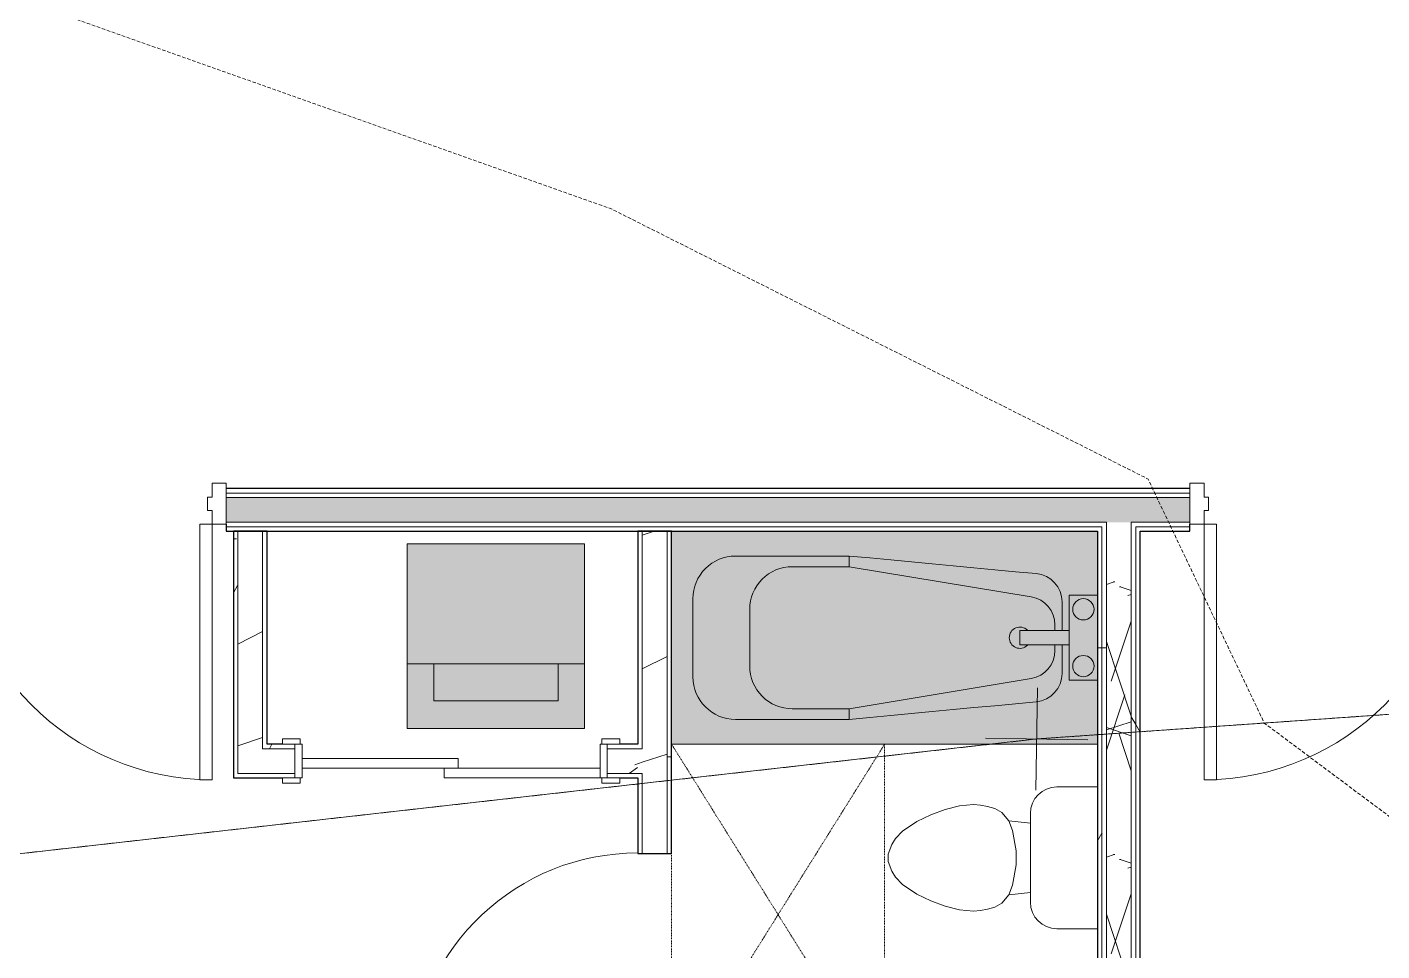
# Model space of a CAD drawing. Header units: inches. Extents: x -10205 to 13964, y -460 to 30702.
# Drawn here: x -2791.7 to -2600.9, y 11584.9 to 11715 of the extents above; entities that cross this region are included whole.
import ezdxf

# ---------------------------------------------------------------- set-up
doc = ezdxf.new("R2010")
doc.units = ezdxf.units.IN
doc.header["$MEASUREMENT"] = 0
for name, pattern in [('Hidden 1_8_', [0.1875, 0.125, -0.0625]), ('IMPORT-DASHED _2_', [0.75, 0.5, -0.25]), ('IMPORT-DASHED2', [0.375, 0.25, -0.125])]:
    doc.linetypes.add(name, pattern=pattern)
for name, color, linetype, lineweight in [('0-1', 7, 'Continuous', 5), ('0-4', 7, 'Continuous', 9), ('00base_6150001_dwg', 147, 'Continuous', 13), ('52', 147, 'Continuous', 13), ('A-DETL-HDLN-1', 7, 'Hidden 1_8_', 9), ('A-DOOR', 31, 'Continuous', 9), ('A-DOOR-3', 7, 'Continuous', 9), ('A-DOOR-4', 250, 'Continuous', 13), ('A-DOOR-6', 31, 'Continuous', 13), ('A-DOOR-FRAM', 31, 'Continuous', 13), ('A-DOOR-FRAM-2', 250, 'Continuous', 13), ('A-WALL', 113, 'Continuous', 9), ('A-WALL-5', 130, 'Continuous', 25), ('A-WALL-6', 7, 'Continuous', 9), ('A-WALL-PATT-3', 7, 'Continuous', 9), ('A-WALL-PATT-4', 8, 'Continuous', 9), ('A-WALL-PATT-5', 111, 'Continuous', 9), ('E_RDWY_Gravel', 1, 'IMPORT-DASHED2', 13), ('E_TOPO_DTM_Breaklines', 147, 'Continuous', 13), ('E_TOPO_DTM_Contours_Minor', 147, 'IMPORT-DASHED _2_', 13), ('I-WALL-2', 2, 'Continuous', 25), ('P-SANR-FIXT-1', 8, 'Continuous', 9), ('P-SANR-FIXT-5', 7, 'Continuous', 9), ('P-SANR-FIXT-6', 254, 'Continuous', 9)]:
    doc.layers.add(name, color=color, linetype=linetype, lineweight=lineweight)
pattern_1 = [(0, (0, 0), (61.44, 15.36), [2.534, -43.546, 2.534, -43.546, -245.76]), (0, (0, 0), (61.44, 15.36), [-92.16, 2.534, -89.626, 2.534, -43.546, -107.52]), (0, (0, 0), (61.44, 15.36), [-230.4, 2.534, -28.186, 2.534, -74.266]), (120, (23.04, 7.68), (-44.02215, 45.5286), [2.534, -43.546, 2.534, -43.546, -245.76]), (120, (23.04, 7.68), (-44.02215, 45.5286), [-92.16, 2.534, -89.626, 2.534, -43.546, -107.52]), (120, (23.04, 7.68), (-44.02215, 45.5286), [-230.4, 2.534, -28.186, 2.534, -74.266]), (240, (30.72, 38.4), (-17.41785, -60.8886), [2.534, -43.546, 2.534, -43.546, -245.76]), (240, (30.72, 38.4), (-17.41785, -60.8886), [-92.16, 2.534, -89.626, 2.534, -43.546, -107.52]), (240, (30.72, 38.4), (-17.41785, -60.8886), [-230.4, 2.534, -28.186, 2.534, -74.266])]
pattern_2 = [(216.87, (12.795, 31.987), (95.9612857, 63.9749714), [15.994, -143.942]), (206.565, (31.987, 22.391), (-31.986981, -31.986924), [35.763, -35.763]), (198.435, (31.987, 6.397), (-63.974746, -31.987128), [20.231, -80.922])]
pattern_3 = [(161.57, (0.96, 0.96), (-7.6802237, -0.0009796), [0, -54.643, 6.067, 0]), (18.43, (-0.96, 0.96), (-7.6802237, 0.0009796), [0, -54.643, 6.067, 0]), (108.43, (0.96, 0.96), (3.8382953, -19.2013653), [18.211, -42.499]), (71.57, (-0.96, 0.96), (3.8382953, 19.2013653), [18.211, -42.499])]

# ---------------------------------------------------------------- blocks, each defined once
blk = doc.blocks.new('Single-Flush - 32_ x 84_-1372863-SITE PLAN - CAD FILE')
at = {"layer": 'A-DOOR-3'}
blk.add_arc((16, -2.38), 32.07, 180, 266.4241, dxfattribs=at)
at = {"layer": 'A-DOOR-4'}
for p, q in [((14, -2.38), (14, -34.38)), ((16, -2.38), (14, -2.38)), ((16, -2.38), (16, -34.38)), ((16, -34.38), (14, -34.38))]:
    blk.add_line(p, q, dxfattribs=at)
blk = doc.blocks.new('Stacked Washer and Dryer - 26_x25_ - Private-1352637-SITE PLAN - CAD FILE')
at = {"layer": 'P-SANR-FIXT-6'}
blk.add_hatch(color=256, dxfattribs=at).paths.add_polyline_path([(0, -12.5), (26, -12.5), (26, 12.5), (0, 12.5)], flags=0)
at = {"layer": 'P-SANR-FIXT-5'}
for p, q in [((0, 12.5), (26, 12.5)), ((0, 12.5), (0, -12.5)), ((16.90625, 12.5), (16.90625, -12.5)), ((26, 12.5), (26, -12.5)), ((16.90625, 8.75), (22.09375, 8.75)), ((22.09375, 8.75), (22.09375, -8.75)), ((22.09375, -8.75), (16.90625, -8.75)), ((26, -12.5), (0, -12.5))]:
    blk.add_line(p, q, dxfattribs=at)
blk = doc.blocks.new('FOLDING_SLIDING CLOSET - 42_ x 80_-1372874-SITE PLAN - CAD FILE')
at = {"layer": 'A-DOOR-3'}
for p, q in [((-21.25, 3), (-23.75, 3)), ((-23.75, 3), (-23.75, 2.25)), ((-23.75, 2.25), (-21.25, 2.25)), ((-21.25, 2.25), (-21.25, 3)), ((23.75, 3), (21.25, 3)), ((21.25, 3), (21.25, 2.25)), ((21.25, 2.25), (23.75, 2.25)), ((23.75, 2.25), (23.75, 3)), ((-21.25, -2.5), (-23.75, -2.5)), ((-23.75, -2.5), (-23.75, -3.25)), ((-23.75, -3.25), (-21.25, -3.25)), ((-21.25, -3.25), (-21.25, -2.5)), ((23.75, -2.5), (21.25, -2.5)), ((21.25, -2.5), (21.25, -3.25)), ((21.25, -3.25), (23.75, -3.25)), ((23.75, -3.25), (23.75, -2.5))]:
    blk.add_line(p, q, dxfattribs=at)
at = {"layer": 'A-DOOR-4'}
for p, q in [((1, 2.25), (-21, 2.25)), ((-21, 2.25), (-21, 0.87)), ((1, 0.87), (1, 2.25)), ((-21, 0.87), (1, 0.87)), ((21, 0.87), (-1, 0.87)), ((-1, 0.87), (-1, -0.5)), ((21, -0.5), (21, 0.87)), ((-1, -0.5), (21, -0.5))]:
    blk.add_line(p, q, dxfattribs=at)
at = {"layer": 'A-DOOR-FRAM-2'}
for p, q in [((-21, 2.25), (-22, 2.25)), ((-22, 2.25), (-22, -2.5)), ((-21, -2.5), (-21, 2.25)), ((21, 2.25), (21, -2.5)), ((22, 2.25), (21, 2.25)), ((22, -2.5), (22, 2.25)), ((-22, -2.5), (-21, -2.5)), ((21, -2.5), (22, -2.5))]:
    blk.add_line(p, q, dxfattribs=at)
blk = doc.blocks.new('Toilet-Domestic-3D - Toilet-Domestic-3D-V61-SITE PLAN - CAD FILE')
at = {"layer": 'P-SANR-FIXT-5'}
for p, q in [((-2.74, 11), (-1.87, 11.5)), ((-1.87, 11.5), (-0.5, 12)), ((-0.5, 12), (0.5, 12)), ((0.5, 12), (1.87, 11.5)), ((1.87, 11.5), (2.74, 11)), ((-5.13, 8), (-3.74, 10)), ((-3.74, 10), (-2.74, 11)), ((2.74, 11), (3.74, 10)), ((3.74, 10), (5.13, 8)), ((-6.06, 6), (-5.13, 8)), ((5.13, 8), (6.06, 6)), ((-6.79, 4), (-6.06, 6)), ((6.06, 6), (6.79, 4)), ((-7.33, 1.99), (-6.79, 4)), ((6.79, 4), (7.33, 1.99)), ((-7.5, 0), (-7.33, 1.99)), ((7.33, 1.99), (7.5, 0)), ((-7.41, -1), (-7.5, 0)), ((-7.24, -2), (-7.41, -1)), ((7.41, -1), (7.24, -2)), ((7.5, 0), (7.41, -1)), ((-6.97, -3), (-7.24, -2)), ((-6.4, -4), (-6.97, -3)), ((6.97, -3), (6.4, -4)), ((7.24, -2), (6.97, -3)), ((-5.21, -5), (-6.4, -4)), ((-3.84, -5.5), (-5.21, -5)), ((-4.86, -8.02), (-5.21, -5)), ((-1, -6), (-3.84, -5.5)), ((3.84, -5.5), (1, -6)), ((5.21, -5), (3.84, -5.5)), ((4.86, -8.02), (5.21, -5)), ((6.4, -4), (5.21, -5)), ((1, -6), (-1, -6)), ((6.25, -8.02), (-6.25, -8.02)), ((-9.98, -11.75), (-9.98, -17.48)), ((9.98, -17.48), (9.98, -11.75))]:
    blk.add_line(p, q, dxfattribs=at)
for centre, start, end in [((-6.25, -11.75), 90, 180), ((6.25, -11.75), 0, 90)]:
    blk.add_arc(centre, 3.73, start, end, dxfattribs=at)
blk = doc.blocks.new('Bath Tub - Maestro - 60_x30_-V63-SITE PLAN - CAD FILE')
at = {"layer": 'P-SANR-FIXT-1'}
for points in [[(60, 0), (0, 0), (0, -9), (4, -9.01), (4, -14), (5, -14), (5.05, -9.3), (5.21, -8.67), (5.48, -8.06), (5.83, -7.51), (6.27, -7.03), (6.79, -6.62), (7.36, -6.31), (7.98, -6.09), (9.35, -5.91), (35, -3.5), (51, -3.5), (52.04, -3.59), (53.05, -3.86), (54, -4.3), (54.86, -4.9), (55.6, -5.64), (56.2, -6.5), (56.64, -7.45), (56.91, -8.46), (57, -9.5), (57, -20.5), (56.8, -22.05), (56.2, -23.5), (55.24, -24.74), (53.87, -25.75), (52.55, -26.3), (51, -26.5), (35, -26.5), (7.98, -23.91), (7.36, -23.69), (6.79, -23.38), (6.27, -22.97), (5.83, -22.49), (5.48, -21.94), (5.21, -21.33), (5.05, -20.7), (5, -19), (5, -16), (4, -16), (4, -21), (0, -21), (0, -30), (60, -30), (60, -2.23)], [(35, -3.5), (8.63, -5.97), (9.35, -9.26), (35, -5), (35, -3.77)], [(48.73, -3.5), (35, -3.5), (35, -5), (43, -5), (51, -3.5), (49, -3.5)], [(51, -3.5), (43, -5), (44.55, -5.2), (46.03, -5.83), (47.28, -6.81), (48.2, -8), (48.8, -9.5), (49, -11), (57, -9.5), (56.91, -8.46), (56.64, -7.45), (56.2, -6.5), (55.29, -5.34), (54.86, -4.9), (54, -4.3), (53.05, -3.86), (52.04, -3.59)], [(43, -5), (35, -5), (9.13, -9.33), (8.03, -9.72), (6.82, -10.83), (6.24, -11.83), (6, -13.2), (6, -14), (10.94, -14), (10.94, -16), (6, -16), (6, -16.8), (6.24, -18.17), (6.98, -19.41), (8.03, -20.28), (9.35, -20.74), (35, -25), (43, -25), (44.55, -24.8), (46, -24.2), (47.24, -23.24), (48.2, -22), (48.8, -20.5), (49, -19), (49, -11), (48.8, -9.45), (48.12, -7.9), (47.24, -6.76), (46, -5.8), (44.55, -5.2)], [(8.63, -5.97), (7.98, -6.09), (7.36, -6.31), (6.74, -6.66), (6.27, -7.03), (5.72, -7.68), (5.48, -8.06), (5.13, -9.01), (5.05, -9.3), (5.05, -10.13), (6, -13.2), (6.24, -11.83), (6.98, -10.59), (8.2, -9.66), (9.35, -9.26), (8.65, -6.09)], [(57, -9.5), (49, -11), (49, -19), (57, -20.5), (57, -10.25)], [(10.94, -14), (4, -14), (4, -16), (10.94, -16)], [(6, -16.8), (5, -20.04), (5.06, -20.74), (5.24, -21.4), (5.72, -22.32), (5.87, -22.53), (6.33, -23.02), (6.79, -23.38), (7.36, -23.69), (8, -23.92), (8.63, -24.03), (9.35, -20.74), (8.03, -20.28), (6.95, -19.38), (6.24, -18.17), (6.1, -17.38)], [(49, -19), (48.72, -20.74), (48.16, -22.05), (47.24, -23.24), (46, -24.2), (44.55, -24.8), (43, -25), (51, -26.5), (52.55, -26.3), (54, -25.7), (55.42, -24.51), (56.24, -23.4), (56.84, -21.73), (57, -20.5), (49.41, -19.08)], [(9.35, -20.74), (8.63, -24.03), (35, -26.5), (35, -25), (10.46, -20.93)], [(35, -25), (35, -26.5), (51, -26.5), (43, -25)]]:
    blk.add_hatch(color=256, dxfattribs=at).paths.add_polyline_path(points, flags=0)
h = blk.add_hatch(color=256, dxfattribs=at)
h.paths.add_polyline_path([(0.55, -9), (0, -9.01), (0, -21), (4, -21), (4, -9), (3.5, -9)], flags=0)
h.paths.add_polyline_path([(2, -9.5), (2.39, -9.55), (2.75, -9.7), (3.06, -9.94), (3.3, -10.25), (3.45, -10.61), (3.5, -11), (3.33, -11.67), (3.3, -11.75), (3.06, -12.06), (2.75, -12.3), (2.39, -12.45), (2, -12.5), (1.61, -12.45), (1.25, -12.3), (0.94, -12.06), (0.7, -11.75), (0.55, -11.39), (0.5, -11), (0.55, -10.61), (0.7, -10.25), (0.94, -9.94), (1.25, -9.7), (1.61, -9.55)], flags=0)
h.paths.add_polyline_path([(2, -17.5), (2.39, -17.55), (3.02, -17.91), (3.06, -17.94), (3.3, -18.25), (3.45, -18.61), (3.5, -19), (3.43, -19.44), (3.3, -19.75), (3.06, -20.06), (2.75, -20.3), (2.38, -20.45), (2, -20.5), (1.61, -20.45), (1.25, -20.3), (0.94, -20.06), (0.7, -19.75), (0.55, -19.39), (0.5, -19), (0.55, -18.61), (0.7, -18.25), (0.94, -17.94), (1.25, -17.7), (1.61, -17.55)], flags=0)
h = blk.add_hatch(color=256, dxfattribs=at)
h.paths.add_polyline_path([(2, -9.5), (1.61, -9.55), (1.25, -9.7), (0.94, -9.94), (0.7, -10.25), (0.55, -10.61), (0.5, -11), (0.55, -11.39), (0.7, -11.75), (0.94, -12.06), (1.25, -12.3), (1.61, -12.45), (2, -12.5), (2.39, -12.45), (2.75, -12.3), (3.06, -12.06), (3.33, -11.67), (3.45, -11.39), (3.5, -11), (3.45, -10.61), (3.3, -10.25), (3.06, -9.94), (2.75, -9.7), (2.39, -9.55)], flags=0)
h.paths.add_polyline_path([(2, -17.5), (1.61, -17.55), (1.25, -17.7), (0.94, -17.94), (0.7, -18.25), (0.55, -18.61), (0.5, -19), (0.55, -19.39), (0.7, -19.75), (0.94, -20.06), (1.25, -20.3), (1.61, -20.45), (2, -20.5), (2.39, -20.45), (2.75, -20.3), (3.06, -20.06), (3.43, -19.44), (3.45, -19.39), (3.5, -19), (3.45, -18.61), (3.3, -18.25), (3.02, -17.91), (2.75, -17.7), (2.39, -17.55)], flags=0)
h = blk.add_hatch(color=256, dxfattribs=at)
h.paths.add_polyline_path([(5, -9.96), (5.05, -14), (6, -14), (6, -13.2), (5.05, -10.13)], flags=0)
h.paths.add_polyline_path([(5.76, -16), (5, -16), (5.05, -19.87), (6, -16.8), (6, -16)], flags=0)
at = {"layer": 'P-SANR-FIXT-5'}
for p, q in [((60, 0), (0, 0)), ((35, -3.5), (51, -3.5)), ((35, -5), (35, -3.5)), ((35, -5), (9.35, -9.26)), ((43, -5), (35, -5)), ((4, -9), (0, -9)), ((4, -14), (4, -9)), ((57, -9.5), (57, -20.5)), ((5, -14), (5, -9.96)), ((49, -19), (49, -11)), ((6, -13.2), (6, -14)), ((4, -16), (4, -14)), ((4, -14), (10.94, -14)), ((10.94, -16), (10.94, -14)), ((4, -21), (4, -16)), ((10.94, -16), (4, -16)), ((5, -20.04), (5, -16)), ((6, -16), (6, -16.8)), ((9.35, -20.74), (35, -25)), ((0, -21), (4, -21)), ((35, -25), (35, -26.5)), ((35, -25), (43, -25)), ((51, -26.5), (35, -26.5))]:
    blk.add_line(p, q, dxfattribs=at)
at = {"layer": 'P-SANR-FIXT-5', "flags": 128}
for points in [[(8.63, -5.97), (11.56, -5.7), (14.49, -5.42), (17.42, -5.15), (20.35, -4.87), (23.28, -4.6), (26.21, -4.32), (29.14, -4.05), (32.07, -3.77), (35, -3.5)], [(35, -26.5), (32.07, -26.23), (29.14, -25.95), (26.21, -25.68), (23.28, -25.4), (20.35, -25.13), (17.42, -24.85), (14.49, -24.58), (11.56, -24.3), (8.63, -24.03)]]:
    blk.add_lwpolyline(points, dxfattribs=at)
at = {"layer": 'P-SANR-FIXT-5'}
for centre, radius, start, end in [((51, -9.5), 6, 0, 90), ((43, -11), 6, 360, 90), ((9, -9.96), 4, 95.3558, 180), ((2, -11), 1.5, 0, 180), ((10, -13.2), 4, 99.4223, 180), ((2, -11), 1.5, 180, 360), ((10.94, -15), 1.5, 0, 135), ((10.94, -15), 1.5, 225, 360), ((10, -16.8), 4, 180, 260.5777), ((2, -19), 1.5, 0, 180), ((2, -19), 1.5, 180, 360), ((43, -19), 6, 270, 0), ((9, -20.04), 4, 180, 264.6442), ((51, -20.5), 6, 270, 0)]:
    blk.add_arc(centre, radius, start, end, dxfattribs=at)
blk = doc.blocks.new('1750 Ox - Unit Layouts_rvt-1-SITE PLAN - CAD FILE')
at = {"layer": 'A-WALL-PATT-3'}
h = blk.add_hatch(dxfattribs=at)
h.set_pattern_fill('FP_2', color=256, style=0, pattern_type=2)
h.set_pattern_definition(pattern_1)
h.paths.add_polyline_path([(-2762.65, 11609.24), (-2762.03, 11609.24), (-2762.03, 11643.99), (-2762.65, 11643.99), (-2762.65, 11613.36)], flags=0)
h = blk.add_hatch(dxfattribs=at)
h.set_pattern_fill('FP_2', color=256, style=0, pattern_type=2)
h.set_pattern_definition(pattern_1)
h.paths.add_polyline_path([(-2700.92, 11501.47), (-2700.92, 11566.61), (-2701.55, 11566.61), (-2701.55, 11501.47)], flags=0)
h.paths.add_polyline_path([(-2701.55, 11598.61), (-2700.92, 11598.61), (-2700.92, 11643.99), (-2701.55, 11643.99), (-2701.55, 11609.86)], flags=0)
h = blk.add_hatch(dxfattribs=at)
h.set_pattern_fill('FP_2', color=256, style=0, pattern_type=2)
h.set_pattern_definition(pattern_1)
h.paths.add_polyline_path([(-2753.98, 11613.36), (-2753.98, 11613.99), (-2757.9, 11613.99), (-2757.9, 11613.36), (-2755.73, 11613.36)], flags=0)
h.paths.add_polyline_path([(-2705.67, 11613.36), (-2705.67, 11613.99), (-2709.98, 11613.99), (-2709.98, 11613.36), (-2708.23, 11613.36)], flags=0)
at = {"layer": 'A-WALL-PATT-4'}
h = blk.add_hatch(dxfattribs=at)
h.set_pattern_fill('FP_4', color=256, style=0, pattern_type=2)
h.set_pattern_definition(pattern_2)
h.paths.add_polyline_path([(-2762.03, 11609.86), (-2758.53, 11609.86), (-2758.53, 11643.99), (-2762.03, 11643.99), (-2762.03, 11616.21)], flags=0)
h = blk.add_hatch(dxfattribs=at)
h.set_pattern_fill('FP_4', color=256, style=0, pattern_type=2)
h.set_pattern_definition(pattern_2)
h.paths.add_polyline_path([(-2705.03, 11500.85), (-2701.55, 11500.85), (-2701.55, 11566.61), (-2705.05, 11566.61), (-2705.05, 11500.85)], flags=0)
h.paths.add_polyline_path([(-2701.55, 11598.61), (-2701.55, 11643.99), (-2705.05, 11643.99), (-2705.05, 11598.61)], flags=0)
h = blk.add_hatch(dxfattribs=at)
h.set_pattern_fill('FP_4', color=256, style=0, pattern_type=2)
h.set_pattern_definition(pattern_2)
h.paths.add_polyline_path([(-2709.98, 11609.86), (-2705.05, 11609.86), (-2705.05, 11613.36), (-2709.98, 11613.36)], flags=0)
h.paths.add_polyline_path([(-2758.53, 11609.86), (-2753.98, 11609.86), (-2753.98, 11613.36), (-2758.53, 11613.36), (-2758.53, 11609.96)], flags=0)
at = {"layer": 'A-DETL-HDLN-1'}
for p, q in [((-2670.92, 11565.99), (-2700.92, 11613.99)), ((-2670.92, 11613.99), (-2700.92, 11565.99)), ((-2670.92, 11565.99), (-2670.92, 11613.99)), ((-2700.92, 11598.61), (-2700.92, 11566.61))]:
    blk.add_line(p, q, dxfattribs=at)
at = {"layer": 'A-WALL-5'}
for p, q in [((-2762.65, 11643.99), (-2762.65, 11609.24)), ((-2757.9, 11643.99), (-2762.65, 11643.99)), ((-2757.9, 11613.99), (-2757.9, 11643.99)), ((-2705.67, 11643.99), (-2705.67, 11613.99)), ((-2700.92, 11643.99), (-2705.67, 11643.99)), ((-2700.92, 11598.61), (-2700.92, 11643.99)), ((-2755.73, 11613.99), (-2757.9, 11613.99)), ((-2705.67, 11613.99), (-2708.23, 11613.99)), ((-2762.65, 11609.24), (-2762.03, 11609.24)), ((-2762.03, 11609.24), (-2757.9, 11609.24)), ((-2757.9, 11609.24), (-2755.73, 11609.24)), ((-2708.23, 11609.24), (-2705.67, 11609.24)), ((-2705.67, 11609.24), (-2705.67, 11598.61)), ((-2705.67, 11598.61), (-2700.92, 11598.61))]:
    blk.add_line(p, q, dxfattribs=at)
at = {"layer": 'A-WALL-6'}
for p, q in [((-2762.03, 11609.86), (-2762.03, 11643.99)), ((-2758.53, 11613.36), (-2758.53, 11643.99)), ((-2705.05, 11613.36), (-2705.05, 11643.99)), ((-2701.55, 11598.61), (-2701.55, 11643.99)), ((-2757.9, 11613.36), (-2758.53, 11613.36)), ((-2757.9, 11613.36), (-2753.98, 11613.36)), ((-2709.98, 11613.36), (-2705.67, 11613.36)), ((-2705.05, 11613.36), (-2705.67, 11613.36)), ((-2758.53, 11609.86), (-2762.03, 11609.86)), ((-2757.9, 11609.86), (-2758.53, 11609.86)), ((-2757.9, 11609.86), (-2753.98, 11609.86)), ((-2709.98, 11609.86), (-2705.67, 11609.86)), ((-2705.05, 11609.86), (-2705.67, 11609.86)), ((-2705.05, 11598.61), (-2705.05, 11609.86))]:
    blk.add_line(p, q, dxfattribs=at)
at = {"layer": '0-4'}
for name, p, rotation in [('Bath Tub - Maestro - 60_x30_-V63-SITE PLAN - CAD FILE', (-2640.92, 11613.99), 180), ('Stacked Washer and Dryer - 26_x25_ - Private-1352637-SITE PLAN - CAD FILE', (-2725.67, 11642.21), 270.0000000000039), ('FOLDING_SLIDING CLOSET - 42_ x 80_-1372874-SITE PLAN - CAD FILE', (-2731.98, 11611.49), 180), ('Toilet-Domestic-3D - Toilet-Domestic-3D-V61-SITE PLAN - CAD FILE', (-2658.4, 11597.99), 90.0000000000023), ('Single-Flush - 32_ x 84_-1372863-SITE PLAN - CAD FILE', (-2703.3, 11582.61), 270.0000000000007)]:
    blk.add_blockref(name, p, dxfattribs=dict(at, rotation=rotation))
blk = doc.blocks.new('HOLLOW METAL - UNIT DOOR-1759144-SITE PLAN - CAD FILE')
at = {"layer": 'A-DOOR'}
blk.add_arc((18, 2.25), 36, 90, 180, dxfattribs=at)
at = {"layer": 'A-DOOR-6'}
for p, q in [((18, 38.25), (16.25, 38.25)), ((16.25, 38.25), (16.25, 2.25)), ((18, 2.25), (18, 38.25)), ((16.25, 2.25), (18, 2.25))]:
    blk.add_line(p, q, dxfattribs=at)
at = {"layer": 'A-DOOR-FRAM'}
for p, q in [((-18, 2.25), (-20, 2.25)), ((-20, 2.25), (-20, -3.5)), ((-18, 0.3125), (-18, 2.25)), ((18, 2.25), (18, 0.3125)), ((20, 2.25), (18, 2.25)), ((20, -3.5), (20, 2.25)), ((-17.375, 0.3125), (-18, 0.3125)), ((-17.375, -1.5625), (-17.375, 0.3125)), ((18, 0.3125), (17.375, 0.3125)), ((17.375, 0.3125), (17.375, -1.5625)), ((-18, -3.5), (-18, -1.5625)), ((-18, -1.5625), (-17.375, -1.5625)), ((17.375, -1.5625), (18, -1.5625)), ((18, -1.5625), (18, -3.5)), ((-20, -3.5), (-18, -3.5)), ((18, -3.5), (20, -3.5))]:
    blk.add_line(p, q, dxfattribs=at)
blk = doc.blocks.new('HOLLOW METAL - UNIT DOOR-1758958-SITE PLAN - CAD FILE')
at = {"layer": 'A-DOOR'}
blk.add_arc((18, -2.25), 36, 180, 270, dxfattribs=at)
at = {"layer": 'A-DOOR-6'}
for p, q in [((16.25, -2.25), (18, -2.25)), ((16.25, -38.25), (16.25, -2.25)), ((18, -2.25), (18, -38.25)), ((18, -38.25), (16.25, -38.25))]:
    blk.add_line(p, q, dxfattribs=at)
at = {"layer": 'A-DOOR-FRAM'}
for p, q in [((-20, 3.5), (-18, 3.5)), ((-20, -2.25), (-20, 3.5)), ((-18, 3.5), (-18, 1.5625)), ((18, 3.5), (20, 3.5)), ((18, 1.5625), (18, 3.5)), ((20, 3.5), (20, -2.25)), ((-18, 1.5625), (-17.375, 1.5625)), ((-17.375, 1.5625), (-17.375, -0.3125)), ((17.375, 1.5625), (18, 1.5625)), ((17.375, -0.3125), (17.375, 1.5625)), ((-18, -0.3125), (-18, -2.25)), ((-17.375, -0.3125), (-18, -0.3125)), ((18, -0.3125), (17.375, -0.3125)), ((18, -2.25), (18, -0.3125)), ((-18, -2.25), (-20, -2.25)), ((20, -2.25), (18, -2.25))]:
    blk.add_line(p, q, dxfattribs=at)
blk = doc.blocks.new('00base_6150001_dwg-1748108-SITE PLAN - CAD FILE')
at = {"layer": '52'}
for p, q in [((4040224.43, 3368399.03), (4040224.43, 3368413.43)), ((4040217.23, 3368406.23), (4040231.63, 3368406.23))]:
    blk.add_line(p, q, dxfattribs=at)
at = {"layer": 'E_RDWY_Gravel', "flags": 128}
blk.add_lwpolyline([(4039990.89, 3369958.73), (4040046.07, 3369899.93), (4040080.92, 3369811.39), (4040085.92, 3369535.95), (4040117.89, 3369278.55), (4040147.03, 3369002.78), (4040184.18, 3368716.75), (4040224.43, 3368406.23), (4040249.84, 3368113.23), (4040243.62, 3367854.49), (4040311.22, 3367688.65), (4040336.66, 3367671.26)], dxfattribs=at)
at = {"layer": 'E_TOPO_DTM_Breaklines', "flags": 128}
blk.add_lwpolyline([(4039990.89, 3369958.73), (4040046.07, 3369899.93), (4040080.92, 3369811.39), (4040085.92, 3369535.95), (4040117.89, 3369278.55), (4040147.03, 3369002.78), (4040184.18, 3368716.75), (4040224.43, 3368406.23), (4040249.84, 3368113.23), (4040243.62, 3367854.49), (4040311.22, 3367688.65), (4040336.66, 3367671.26)], dxfattribs=at)
at = {"layer": 'E_TOPO_DTM_Contours_Minor', "flags": 128}
blk.add_lwpolyline([(4039252.62, 3365857.2), (4039020.05, 3365861.75), (4038973.88, 3365861.59), (4038861.41, 3365859.33), (4038858.64, 3365858.61), (4038857.82, 3365918.33), (4039073.1, 3365924.55), (4039206.55, 3365928.78), (4039401.42, 3365934.07), (4039520.83, 3365937.35), (4039734.14, 3365944.3), (4039804.02, 3365945.94), (4039832.71, 3365946.03), (4039862.55, 3365949.25), (4039920.65, 3366004.62), (4039966.87, 3366023.44), (4040043.61, 3366061.09), (4040104.84, 3366069.9), (4040228.65, 3366100.24), (4040263.62, 3366115.22), (4040396.93, 3366210.23), (4040430.99, 3366254.57), (4040450.75, 3366303.97), (4040457.7, 3366335.55), (4040444.05, 3366457.66), (4040453.77, 3366493.03), (4040477.6, 3366571.12), (4040499.05, 3366626.2), (4040445.52, 3366664.43), (4040407.73, 3366678.31), (4040295.79, 3366733.52), (4040295.14, 3366745.83), (4040282.12, 3366804.89), (4040249.41, 3366843.65), (4040222, 3366862), (4040173.34, 3366919.86), (4040141.85, 3367004.13), (4040085.48, 3367010.66), (4040078.42, 3366999.19), (4040078.02, 3367015.44), (4040075.56, 3367014.16), (4040073.43, 3367085.36), (4040077.03, 3367095.76), (4040087.83, 3367110.42), (4040133.79, 3367148.67), (4040142.9, 3367150.41), (4040173.34, 3367152.13), (4040248.4, 3367155.54), (4040303.61, 3367179), (4040305.01, 3367180.6), (4040314.1, 3367320.13), (4040412.19, 3367323.23), (4040464.66, 3367355.6), (4040480.33, 3367373.02), (4040447.59, 3367379.03), (4040414.9, 3367401.33), (4040302.1, 3367588.34), (4040297.77, 3367601.42), (4040292.94, 3367640.53), (4040278.76, 3367647.23), (4040258.05, 3367669.58), (4040251.75, 3367683.32), (4040228.23, 3367701.53), (4040191.93, 3367744.06), (4040088.17, 3367822.19), (4040070.89, 3367854.4), (4040053.33, 3367929.1), (4040054.6, 3367987.05), (4040071.57, 3368125.96), (4040088.2, 3368181.38), (4040227.2, 3368374.21), (4040261.3, 3368391.16), (4040298.09, 3368467.42), (4040359.33, 3368649.94), (4040330.14, 3368806.68), (4040165.36, 3368861.7), (4040095.11, 3368957.57), (4039980.83, 3369203.77), (4039973.03, 3369222.75), (4039971.1, 3369237.13), (4039953.69, 3369411.97), (4039943.81, 3369412.31), (4039948.44, 3369463.12), (4039934.76, 3369506.53), (4039957.12, 3369602.07), (4039953.45, 3369619.3), (4039952.3, 3369641.76), (4039981.14, 3369781.64), (4039927.51, 3369828.3), (4039868.14, 3369862.14), (4039854.3, 3369870.58), (4039852.33, 3369875.19), (4039836.27, 3369892.24), (4039760.55, 3369889.74), (4039752.05, 3369892.47), (4039754.27, 3369889.44), (4039754.97, 3369888.17), (4039678.61, 3369845.65), (4039658.84, 3369875.07), (4039628.93, 3369914.75), (4039604.03, 3369963.13), (4039505.98, 3369925.86), (4039392.8, 3369947.45), (4039386.34, 3369967.06), (4039355.34, 3369961.3), (4039291.9, 3369959.77), (4039275.44, 3369929.93), (4039053.74, 3369924.19), (4039026.33, 3369905.35), (4038963.01, 3369907.71), (4038857.5, 3369876.33), (4038846.53, 3369878.29), (4038792.83, 3369864.63), (4038743.69, 3369856.68), (4038561.18, 3369831.63), (4038437.3, 3369813.34), (4038377.38, 3369794.87), (4038298.26, 3369791.98), (4038204.04, 3369777.98), (4038129.91, 3369742), (4038115.48, 3369715.2), (4038125.2, 3369583.85), (4038132.66, 3369530.31), (4038120.52, 3369379.87), (4038124.98, 3369303.48), (4038132.97, 3369194.74), (4038146.33, 3369083.37), (4038137.13, 3368960.58), (4038133.53, 3368828.21), (4038156.25, 3368489.14), (4038159.61, 3368450.34), (4038160.01, 3368445.48), (4038160.4, 3368439.73), (4038163.47, 3368406.36), (4038197.72, 3368138.26), (4038241.15, 3367950.6), (4038253.15, 3367844.32), (4038267.02, 3367653.98), (4038284.33, 3367504.4), (4038306.34, 3367190.32), (4038316.18, 3367136.25), (4038373.25, 3366959.11), (4038423.65, 3366853.75), (4038455.73, 3366820.11), (4038502.89, 3366771.48), (4038552.27, 3366754.35), (4038566.57, 3366719.93), (4038649.33, 3366560.34), (4038676.33, 3366458.21), (4038714.03, 3366349.84), (4038707.53, 3366197.93), (4038692.41, 3366075.68), (4038683.5, 3365974.06), (4038681.26, 3365863.74), (4038697.14, 3365855.62), (4038793.01, 3365832.91)], dxfattribs=at)

msp = doc.modelspace()

# ---------------------------------------------------------------- hatches: boundary and pattern name
at = {"layer": 'A-WALL-PATT-5'}
h = msp.add_hatch(dxfattribs=at)
h.set_pattern_fill('FP_2', color=256, style=0, pattern_type=2)
h.set_pattern_definition(pattern_1)
h.paths.add_polyline_path([(-2695.1, 11649.36), (-2627.92, 11649.36), (-2627.92, 11649.99), (-2763.65, 11649.99), (-2763.65, 11649.36), (-2713.17, 11649.36)], flags=0)
h.paths.add_polyline_path([(-2448.92, 11649.36), (-2448.92, 11649.99), (-2587.92, 11649.99), (-2587.92, 11649.36), (-2482.62, 11649.36)], flags=0)
h.paths.add_polyline_path([(-3201.12, 11649.36), (-3088.19, 11649.36), (-3088.19, 11649.99), (-3217.92, 11649.99), (-3217.92, 11649.36), (-3209.6, 11649.36)], flags=0)
h.paths.add_polyline_path([(-3016.85, 11649.36), (-2803.65, 11649.36), (-2803.65, 11649.99), (-3048.19, 11649.99), (-3048.19, 11649.36), (-3030.19, 11649.36)], flags=0)
h.paths.add_polyline_path([(-3288.55, 11649.36), (-3257.92, 11649.36), (-3257.92, 11649.99), (-3408.3, 11649.99), (-3408.3, 11649.36), (-3294.87, 11649.36)], flags=0)
h = msp.add_hatch(dxfattribs=at)
h.set_pattern_fill('FP_2', color=256, style=0, pattern_type=2)
h.set_pattern_definition(pattern_1)
h.paths.add_polyline_path([(-2713.17, 11648.74), (-2627.92, 11648.8), (-2627.92, 11649.36), (-2763.65, 11649.36), (-2763.65, 11648.74), (-2738.17, 11648.74)], flags=0)
h.paths.add_polyline_path([(-2448.92, 11648.74), (-2448.3, 11648.74), (-2448.3, 11649.36), (-2587.92, 11649.36), (-2587.92, 11648.74), (-2482.62, 11648.74)], flags=0)
h.paths.add_polyline_path([(-2927.67, 11648.74), (-2803.65, 11648.8), (-2803.65, 11649.36), (-3048.19, 11649.36), (-3048.19, 11648.74), (-2931.03, 11648.74)], flags=0)
h.paths.add_polyline_path([(-3215.67, 11648.74), (-3088.19, 11648.8), (-3088.19, 11649.36), (-3217.92, 11649.36), (-3217.92, 11648.74)], flags=0)
h.paths.add_polyline_path([(-3402.92, 11648.74), (-3257.92, 11648.8), (-3257.92, 11649.36), (-3407.67, 11649.36), (-3407.67, 11648.74), (-3403.55, 11648.74)], flags=0)
h = msp.add_hatch(dxfattribs=at)
h.set_pattern_fill('FP_5', color=256, style=0, pattern_type=2)
h.set_pattern_definition(pattern_3)
h.paths.add_polyline_path([(-2579.22, 11645.24), (-2447.67, 11645.24), (-2447.67, 11648.74), (-2587.92, 11648.74), (-2587.92, 11645.24), (-2586.48, 11645.24)], flags=0)
h.paths.add_polyline_path([(-2627.92, 11645.24), (-2627.92, 11648.74), (-2763.65, 11648.74), (-2763.65, 11645.24), (-2636.17, 11645.24)], flags=0)
h.paths.add_polyline_path([(-2924.17, 11645.24), (-2803.65, 11645.24), (-2803.65, 11648.74), (-3048.19, 11648.74), (-3048.19, 11645.24), (-2927.67, 11645.24)], flags=0)
h.paths.add_polyline_path([(-3185.53, 11645.24), (-3088.19, 11645.24), (-3088.19, 11648.74), (-3217.92, 11648.74), (-3217.92, 11645.24), (-3201.12, 11645.24)], flags=0)
h.paths.add_polyline_path([(-3257.92, 11645.24), (-3257.92, 11648.74), (-3404.17, 11648.74), (-3404.17, 11645.24), (-3288.55, 11645.24)], flags=0)
h = msp.add_hatch(dxfattribs=at)
h.set_pattern_fill('FP_2', color=256, style=0, pattern_type=2)
h.set_pattern_definition(pattern_1)
h.paths.add_polyline_path([(-2763.27, 11644.61), (-2639.67, 11644.61), (-2639.67, 11645.24), (-2763.65, 11645.24), (-2763.65, 11644.61)], flags=0)
h.paths.add_polyline_path([(-2448.92, 11644.61), (-2448.3, 11644.62), (-2448.3, 11645.24), (-2587.92, 11645.24), (-2587.92, 11644.61), (-2482.62, 11644.61)], flags=0)
h.paths.add_polyline_path([(-2635.55, 11644.61), (-2627.92, 11644.61), (-2627.92, 11645.24), (-2636.17, 11645.24), (-2636.17, 11644.61)], flags=0)
h.paths.add_polyline_path([(-3215.67, 11644.61), (-3215.67, 11645.24), (-3217.92, 11645.24), (-3217.92, 11644.61), (-3216.3, 11644.61)], flags=0)
h.paths.add_polyline_path([(-3137.71, 11644.61), (-3088.19, 11644.61), (-3088.19, 11645.24), (-3212.17, 11645.24), (-3212.17, 11644.61), (-3138.67, 11644.61)], flags=0)
h.paths.add_polyline_path([(-3288.55, 11644.61), (-3257.92, 11644.61), (-3257.92, 11645.24), (-3403.55, 11645.24), (-3403.55, 11644.61), (-3313.45, 11644.61)], flags=0)
h.paths.add_polyline_path([(-3030.19, 11644.61), (-2927.67, 11644.61), (-2927.67, 11645.24), (-3048.19, 11645.24), (-3048.19, 11644.61), (-3034.85, 11644.61)], flags=0)
h.paths.add_polyline_path([(-2898.04, 11644.61), (-2803.65, 11644.61), (-2803.65, 11645.24), (-2924.17, 11645.24), (-2924.17, 11644.61), (-2920.82, 11644.61)], flags=0)
h = msp.add_hatch(dxfattribs=at)
h.set_pattern_fill('FP_2', color=256, style=0, pattern_type=2)
h.set_pattern_definition(pattern_1)
h.paths.add_polyline_path([(-2567.42, 11643.99), (-2448.92, 11643.99), (-2448.92, 11644.61), (-2587.92, 11644.61), (-2587.92, 11643.99), (-2580.03, 11643.99)], flags=0)
h.paths.add_polyline_path([(-3287.92, 11643.99), (-3257.92, 11643.99), (-3257.92, 11644.61), (-3402.92, 11644.61), (-3402.92, 11643.99), (-3288.55, 11643.99)], flags=0)
h.paths.add_polyline_path([(-3146.8, 11643.99), (-3088.19, 11643.99), (-3088.19, 11644.61), (-3211.55, 11644.61), (-3211.55, 11643.99), (-3150.3, 11643.99)], flags=0)
h.paths.add_polyline_path([(-2705.05, 11643.99), (-2640.3, 11643.99), (-2640.3, 11644.61), (-2763.65, 11644.61), (-2763.65, 11643.99), (-2713.17, 11643.99)], flags=0)
h.paths.add_polyline_path([(-2634.92, 11643.99), (-2627.92, 11643.99), (-2627.92, 11644.61), (-2635.55, 11644.61), (-2635.55, 11643.99)], flags=0)
h.paths.add_polyline_path([(-3030.19, 11643.99), (-2928.3, 11643.99), (-2928.3, 11644.61), (-3048.19, 11644.61), (-3048.19, 11643.99), (-3034.85, 11643.99)], flags=0)
h.paths.add_polyline_path([(-2821.65, 11643.99), (-2803.65, 11643.99), (-2803.65, 11644.61), (-2923.55, 11644.61), (-2923.55, 11643.99), (-2857.4, 11643.99)], flags=0)
h.paths.add_polyline_path([(-3217.92, 11643.99), (-3216.3, 11643.99), (-3216.3, 11644.61), (-3217.92, 11644.61)], flags=0)
h = msp.add_hatch(dxfattribs=at)
h.set_pattern_fill('FP_2', color=256, style=0, pattern_type=2)
h.set_pattern_definition(pattern_1)
h.paths.add_polyline_path([(-2640.3, 11285.91), (-2640.3, 11643.99), (-2640.92, 11643.99), (-2640.92, 11285.91)], flags=0)
h = msp.add_hatch(dxfattribs=at)
h.set_pattern_fill('FP_2', color=256, style=0, pattern_type=2)
h.set_pattern_definition(pattern_1)
h.paths.add_polyline_path([(-2640.3, 11285.29), (-2639.67, 11285.29), (-2639.67, 11644.61), (-2640.3, 11644.61), (-2640.3, 11285.91)], flags=0)
h = msp.add_hatch(dxfattribs=at)
h.set_pattern_fill('FP_5', color=256, style=0, pattern_type=2)
h.set_pattern_definition(pattern_3)
h.paths.add_polyline_path([(-2638.42, 11285.29), (-2637.74, 11285.29), (-2637.74, 11285.91), (-2636.17, 11285.91), (-2636.17, 11645.24), (-2639.67, 11645.24), (-2639.67, 11285.29)], flags=0)
h = msp.add_hatch(dxfattribs=at)
h.set_pattern_fill('FP_2', color=256, style=0, pattern_type=2)
h.set_pattern_definition(pattern_1)
h.paths.add_polyline_path([(-2636.17, 11285.91), (-2635.55, 11285.91), (-2635.55, 11644.61), (-2636.17, 11644.61), (-2636.17, 11330.74)], flags=0)
h = msp.add_hatch(dxfattribs=at)
h.set_pattern_fill('FP_2', color=256, style=0, pattern_type=2)
h.set_pattern_definition(pattern_1)
h.paths.add_polyline_path([(-2635.55, 11285.91), (-2634.92, 11285.91), (-2634.92, 11349.61), (-2635.05, 11349.61), (-2635.05, 11387.61), (-2634.92, 11387.61), (-2634.92, 11643.99), (-2635.55, 11643.99), (-2635.55, 11331.68)], flags=0)

# ---------------------------------------------------------------- linework, layer by layer
at = {"layer": 'A-WALL'}
for p, q in [((-2627.92, 11649.36), (-2763.65, 11649.36)), ((-2627.92, 11648.74), (-2763.65, 11648.74)), ((-2639.67, 11645.24), (-2763.65, 11645.24)), ((-2640.3, 11644.61), (-2763.65, 11644.61)), ((-2640.3, 11285.29), (-2640.3, 11644.61)), ((-2639.67, 11285.29), (-2639.67, 11645.24)), ((-2627.92, 11645.24), (-2636.17, 11645.24)), ((-2636.17, 11285.91), (-2636.17, 11645.24)), ((-2627.92, 11644.61), (-2635.55, 11644.61)), ((-2635.55, 11285.91), (-2635.55, 11644.61))]:
    msp.add_line(p, q, dxfattribs=at)
at = {"layer": 'I-WALL-2'}
for p, q in [((-2627.92, 11649.99), (-2763.65, 11649.99)), ((-2763.65, 11644.99), (-2763.65, 11643.99)), ((-2763.65, 11643.99), (-2640.92, 11643.99)), ((-2640.92, 11643.99), (-2640.92, 11285.91)), ((-2634.92, 11643.99), (-2627.92, 11643.99)), ((-2634.92, 11387.61), (-2634.92, 11643.99)), ((-2627.92, 11643.99), (-2627.92, 11644.99))]:
    msp.add_line(p, q, dxfattribs=at)

# ---------------------------------------------------------------- block references
at = {"layer": '0-1'}
msp.add_blockref('1750 Ox - Unit Layouts_rvt-1-SITE PLAN - CAD FILE', (0, 0), dxfattribs=at)
at = {"layer": '00base_6150001_dwg', "rotation": 89.04760487178136}
msp.add_blockref('00base_6150001_dwg-1748108-SITE PLAN - CAD FILE', (3298136.14, -4084040.07), dxfattribs=at)
at = {"layer": 'A-DOOR'}
msp.add_blockref('HOLLOW METAL - UNIT DOOR-1758958-SITE PLAN - CAD FILE', (-2783.65, 11647.24), dxfattribs=at)
at = {"layer": 'A-DOOR', "rotation": 180}
msp.add_blockref('HOLLOW METAL - UNIT DOOR-1759144-SITE PLAN - CAD FILE', (-2607.92, 11647.24), dxfattribs=at)

doc.saveas('drawing.dxf')
